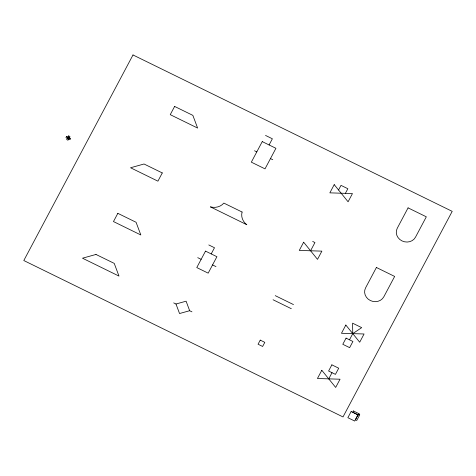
<?xml version="1.0" encoding="UTF-8"?>
<svg xmlns="http://www.w3.org/2000/svg" width="476" height="476" viewBox="0 0 476 476"><rect width="100%" height="100%" fill="white"/><g stroke="black" fill="none" stroke-linecap="round" stroke-linejoin="round"><path stroke-width="0.71" d="M67.259 138.296L67.907 137.088M68.711 139.01L69.353 137.796M211.213 253.91L214.492 247.746L208.791 244.95M269.095 144.954L272.367 138.784L265.531 135.434M338.549 190.001L341.006 185.372L347.849 188.722L345.392 193.351M310.578 250.781L314.945 242.558L312.667 241.439M328.743 378.86L332.016 372.696M349.491 339.805L352.764 333.634L361.695 327.643L352.573 323.174L352.764 333.634M173.704 302.897L175.983 304.009L186.098 301.195L189.662 310.715L191.941 311.834M189.662 310.715L179.547 313.529L175.983 304.009M254.511 150.761L256.796 151.88M270.475 158.585L272.754 159.704M197.73 257.665L201.146 259.343M212.546 264.93L215.967 266.602M275.247 295.65L293.49 304.586M273.063 299.761L291.3 308.698M66.622 136.457L65.974 137.665L69.996 139.635L70.638 138.427L66.622 136.457M68.645 135.892L66.688 139.569L67.973 140.2L69.93 136.523L68.645 135.892M133 54.954L23.8 260.533L343 416.94L452.2 211.356L133 54.954M117.834 213.337L113.466 221.56L140.825 234.965L136.071 222.274L117.834 213.337M174.621 106.434L170.247 114.656L197.611 128.062L192.857 115.37L174.621 106.434M162.28 172.937L157.913 181.16L130.555 167.754L144.044 164L162.28 172.937M262.252 141.604L251.334 162.161L265.013 168.861L275.931 148.304L262.252 141.604M205.513 251.12L196.778 267.566L208.179 273.153L216.913 256.707L205.513 251.12M303.64 242.201L299.273 250.424L321.877 251.138L317.51 259.361L303.64 242.201M334.217 184.634L329.85 192.857L352.454 193.571L348.087 201.794L334.217 184.634M260.247 340.12L258.063 344.231L262.621 346.463L264.805 342.351L260.247 340.12M321.806 370.28L317.438 378.503L340.048 379.217L335.675 387.44L321.806 370.28M345.832 325.054L341.465 333.277L364.069 333.991L359.701 342.214L345.832 325.054M376.409 267.488L365.598 287.843A10.186 9.282 16.7 0 0 370.346 300.534A10.186 9.282 16.7 0 0 383.834 296.78L394.646 276.431L376.409 267.488M408.075 207.869L397.264 228.224A10.186 9.282 16.7 0 0 402.018 240.915A10.186 9.282 16.7 0 0 415.506 237.161L426.317 216.812L408.075 207.869M331.873 364.854L328.601 371.018L335.437 374.374L338.716 368.204L331.873 364.854M346.07 338.127L342.791 344.291L349.634 347.647L352.912 341.476L346.07 338.127M351.133 411.532L347.861 417.696L354.697 421.046L357.976 414.882L351.133 411.532M353.394 410.961L352.74 412.192L358.725 415.126L359.38 413.894L353.394 410.961M358.368 414.174L355.399 419.767L356.768 420.433L359.737 414.846L358.368 414.174M95.991 254.452L82.503 258.206L118.982 276.08L114.234 263.389L95.991 254.452M242.082 212.034L223.839 203.097A12.983 11.829 16.7 0 1 210.35 206.852L246.83 224.726A12.983 11.829 16.7 0 1 242.082 212.034"/></g></svg>
